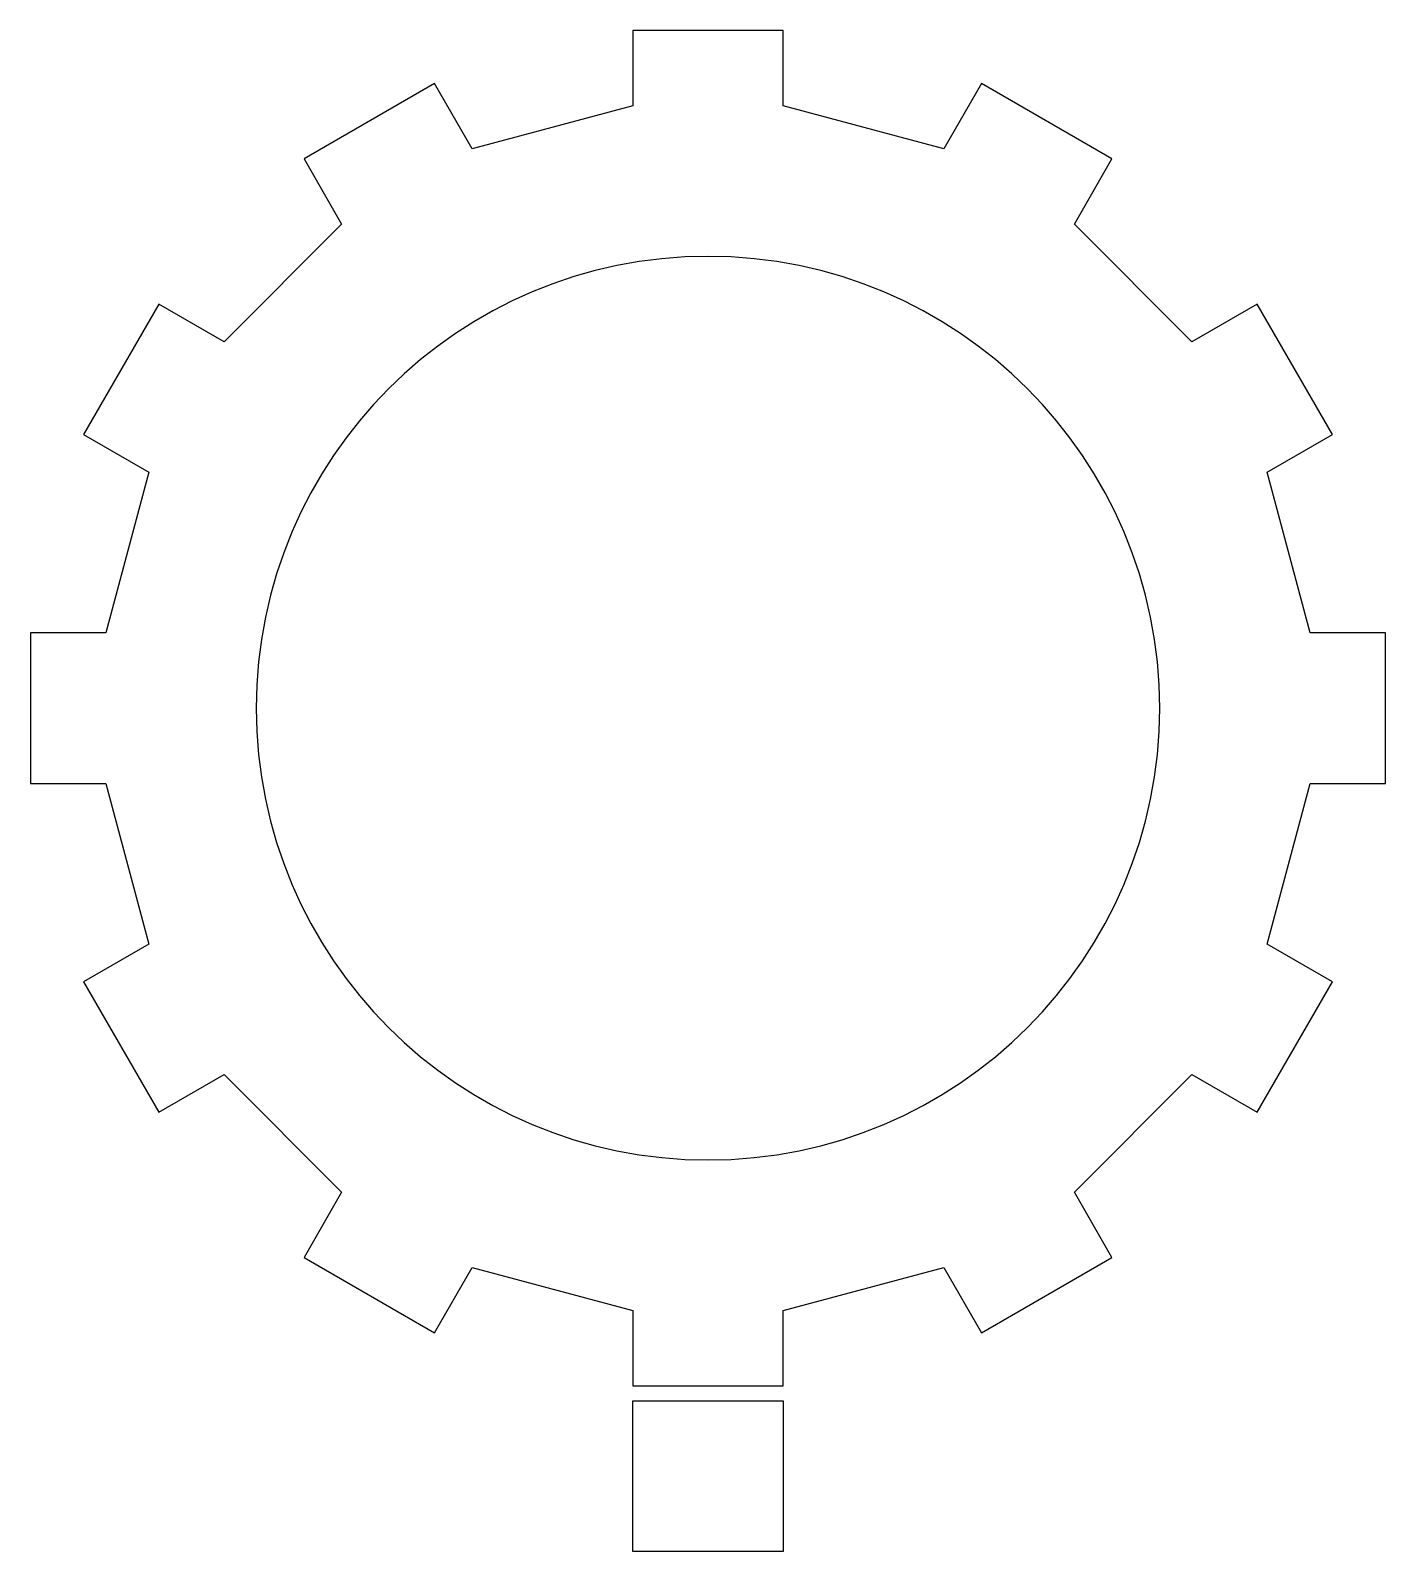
# Model space of a CAD drawing. Extents: x -45 to 45, y -56 to 45.
import ezdxf

# ---------------------------------------------------------------- set-up
doc = ezdxf.new("R2010")
doc.units = 0
doc.layers.add('default', color=7, linetype='CONTINUOUS')
doc.layers.add('layer2', color=7, linetype='CONTINUOUS')

msp = doc.modelspace()

# ---------------------------------------------------------------- linework, layer by layer
at = {"layer": 'default'}
for p, q in [((-5, -46), (5, -46)), ((-5, -56), (-5, -46)), ((5, -46), (5, -56)), ((5, -56), (-5, -56))]:
    msp.add_line(p, q, dxfattribs=at)
at = {"layer": 'layer2'}
for p, q in [((5, 45), (-5, 45)), ((-5, 45), (-5, 40)), ((5, 40), (5, 45)), ((-18.169873, 41.471143), (-26.830127, 36.471143)), ((-15.669873, 37.141016), (-18.169873, 41.471143)), ((18.169873, 41.471143), (15.669873, 37.141016)), ((26.830127, 36.471143), (18.169873, 41.471143)), ((-5, 40), (-15.669873, 37.141016)), ((15.669873, 37.141016), (5, 40)), ((-26.830127, 36.471143), (-24.330127, 32.141016)), ((24.330127, 32.141016), (26.830127, 36.471143)), ((-24.330127, 32.141016), (-32.141016, 24.330127)), ((32.141016, 24.330127), (24.330127, 32.141016)), ((-36.471143, 26.830127), (-41.471143, 18.169873)), ((-32.141016, 24.330127), (-36.471143, 26.830127)), ((36.471143, 26.830127), (32.141016, 24.330127)), ((41.471143, 18.169873), (36.471143, 26.830127)), ((-41.471143, 18.169873), (-37.141016, 15.669873)), ((37.141016, 15.669873), (41.471143, 18.169873)), ((-37.141016, 15.669873), (-40, 5)), ((40, 5), (37.141016, 15.669873)), ((-40, 5), (-45, 5)), ((-45, 5), (-45, -5)), ((45, 5), (40, 5)), ((45, -5), (45, 5)), ((-45, -5), (-40, -5)), ((-40, -5), (-37.141016, -15.669873)), ((37.141016, -15.669873), (40, -5)), ((40, -5), (45, -5)), ((-37.141016, -15.669873), (-41.471143, -18.169873)), ((41.471143, -18.169873), (37.141016, -15.669873)), ((-41.471143, -18.169873), (-36.471143, -26.830127)), ((36.471143, -26.830127), (41.471143, -18.169873)), ((-36.471143, -26.830127), (-32.141016, -24.330127)), ((-32.141016, -24.330127), (-24.330127, -32.141016)), ((24.330127, -32.141016), (32.141016, -24.330127)), ((32.141016, -24.330127), (36.471143, -26.830127)), ((-24.330127, -32.141016), (-26.830127, -36.471143)), ((26.830127, -36.471143), (24.330127, -32.141016)), ((-26.830127, -36.471143), (-18.169873, -41.471143)), ((-18.169873, -41.471143), (-15.669873, -37.141016)), ((-15.669873, -37.141016), (-5, -40)), ((5, -40), (15.669873, -37.141016)), ((15.669873, -37.141016), (18.169873, -41.471143)), ((18.169873, -41.471143), (26.830127, -36.471143)), ((-5, -40), (-5, -45)), ((5, -45), (5, -40)), ((-5, -45), (5, -45))]:
    msp.add_line(p, q, dxfattribs=at)
for start, end in [(0, 180), (180, 0)]:
    msp.add_arc((0, 0), 30, start, end, dxfattribs=at)

doc.saveas('drawing.dxf')
